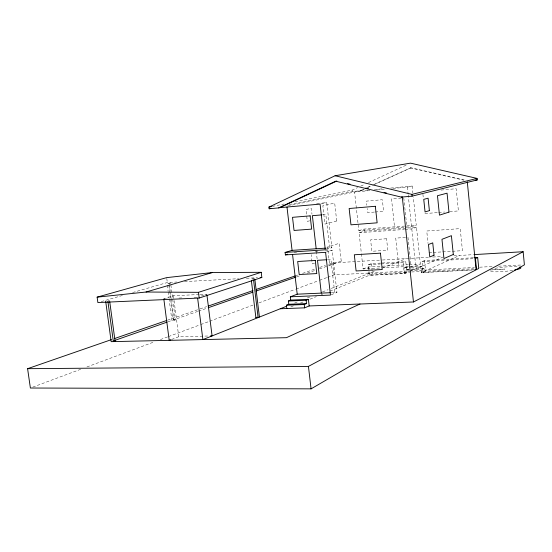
<?xml version="1.0" encoding="UTF-8"?>
<svg xmlns="http://www.w3.org/2000/svg" width="552" height="552" viewBox="0 0 552 552"><rect width="100%" height="100%" fill="white"/><g stroke="black" fill="none" stroke-linecap="round" stroke-linejoin="round"><path stroke-width="0.41" stroke-dasharray="2.76 2.07" d="M295.003 201.777L352.148 190.109L357.599 187.59M360.711 186.155L364.603 184.354M368.501 182.56L406.638 164.945M363.685 189.15L359.807 190.923L367.528 190.205M367.563 187.383L371.448 185.61M374.546 184.189L411.019 167.753L464.549 180.014M287.723 206.013L360.67 190.744L364.548 188.977M367.646 187.563L372.289 185.437M373.062 185.086L411.019 167.753M473.381 257.756L424.516 260.565L422.004 261.627L423.129 272.364L425.633 271.239L473.623 268.727M411.454 269.721L422.48 269.128L422.183 266.278L420.665 266.933L421.266 272.66L459.561 255.459M422.48 269.128L423.991 268.465L424.288 271.308L411.599 271.97M380.556 263.083L371.317 263.614L368.529 264.67L369.681 275.137L404.285 273.343L406.893 272.219L405.761 261.641L381.397 263.035M329.972 291.132L369.122 275.365L405.099 273.502L408.218 272.15L410.757 272.019M409.77 271.474L443.139 257.011M422.183 266.278L406.058 267.161L406.362 269.99L407.914 269.328L410.453 269.19M361.408 253.789L363.092 268.941L415.732 266.043L420.362 264.07L416.498 227.376L364.251 231.198L359.076 232.758L361.318 252.954M405.099 273.502L404.492 267.817L406.058 267.161M331.193 294.796L336.955 292.429L332.159 250.222L325.383 250.663M381.197 263.946L403.146 262.697L405.761 261.641M290.821 306.905L294.016 305.615M300.412 303.041L304.407 301.433M309.996 299.177L316.393 296.603M321.181 294.671L322.782 294.03M369.681 275.137L372.462 274.02L406.893 272.219M294.609 303.048L298.597 301.454M307.36 297.963L310.548 296.693M322.506 291.932L328.081 289.71M331.269 288.441L374.311 271.301M383.074 267.81L406.189 258.598M363.092 268.941L368.198 266.982L408.39 264.732M171.589 339.439L178.744 336.734L208.663 336.002M32.803 387.118L81.268 369.067M86.919 366.963L154.76 341.688M160.418 339.583L167.684 336.872M168.491 336.575L199.99 324.838M200.797 324.541L208.877 321.533M209.684 321.229L253.299 304.98M258.95 302.875L295.292 289.338M296.1 289.041L318.718 280.616M319.525 280.312L326.791 277.608M327.605 277.304L334.063 274.896L408.991 270.935M167.863 321.85L197.671 311.431M198.485 311.149L207.414 308.03M296.7 276.835L300.757 275.413M307.25 273.15L315.364 270.308M319.422 268.893L337.279 262.655M169.078 298.639L171.907 320.436L173.97 320.367L175.384 319.87L170.623 283.024L167.125 283.549L170.623 283.024M167.539 320.181L199.272 309.175M200.086 308.899L206.593 306.643M296.093 275.614L297.714 275.048M302.599 273.357L315.62 268.845M319.684 267.437L325.376 265.464M328.633 264.332L332.704 262.924L381.515 260.054M314.502 263.152L312.246 263.904L311.176 254.651M405.002 229.418L411.806 228.921L416.498 227.376M201.397 295.962L206.827 294.188L199.983 294.506M369.895 190.599L354.563 192.02L358.841 230.619L411.571 226.734L416.27 225.209L413.31 197.126M326.411 252.064L332.159 250.222M326.128 249.538L331.876 247.731L326.756 202.653L320.815 203.177M199.127 294.54L173.452 295.734L163.792 298.742L167.166 298.591M358.841 230.619L364.016 229.087L416.27 225.209M101.175 301.606L122.668 295.403M132.59 292.539L167.311 282.527L176.764 282.017M309.617 220.814L307.333 221.38L305.96 209.505L311.307 208.304L311.983 214.183M392.9 188.473L407.383 187.128L412.144 186.058L412.861 192.869M320.919 203.929L326.756 202.653M289.303 204.578L352.307 191.516L360.67 190.744M272.308 206.407L284.073 204.005M374.394 189.571L383.833 188.694M390.692 188.053L412.144 186.058M376.712 189.971L386.083 189.101M441.082 190.067L456.166 188.715L458.415 210.926L449.825 211.609M316.579 203.557L319.974 203.253M401.318 198.051L391.52 198.913L394.639 227.983M322.465 214.845L325.825 214.562L329.62 247.882M374.346 212.071L367.625 212.623L367.17 208.511M375.187 212.002L383.592 211.312L382.336 199.72L366.362 201.121L366.811 205.227M424.923 213.583L437.805 212.561M438.661 212.492L444.677 212.016M359.076 232.758L404.154 229.48M405.513 237.443L395.729 238.119L398.827 266.975M326.26 248.103L331.876 247.731M294.05 252.706L296.59 252.54M315.22 251.326L317.766 251.16M429.007 252.706L432.437 252.499M433.292 252.443L441.869 251.919M442.725 251.871L462.438 250.67L460.209 228.625L426.744 231.005L428.048 243.522M327.577 259.695L330.938 259.488L334.698 292.525M382.37 259.999L428.435 257.294M432.713 257.039L442.124 256.487M453.778 255.804L473.312 254.651M368.529 264.67L380.349 263.994M422.004 261.627L473.747 258.674M409.246 264.684L420.362 264.07M404.492 267.817L410.453 267.492M411.302 267.444L420.665 266.933M411.302 269.148L423.991 268.465M184.499 281.603L238.636 278.705M246.371 278.291L257.542 277.69M406.362 269.99L410.605 269.762M254.755 278.546L251.194 279.091L253.451 278.974M409.853 270.887L474.444 267.472M479.612 267.196L492.536 266.512M498.559 266.195L522.675 264.919M423.129 272.364L474.851 269.68M421.266 272.66L473.526 269.956M492.777 269.686L504.832 269.072L489.686 270.073M108.151 300.826L109.606 300.757M178.965 298.059L182.339 297.907M194.138 297.383L197.512 297.231M331.345 292.677L336.955 292.429M175.384 319.87L173.321 319.939L168.774 284.804M410.233 167.898L463.846 180.18M169.298 284.28L170.168 290.994M170.278 291.829L171.037 297.707M171.141 298.549L173.97 320.367M166.787 278.443L167.311 282.527M167.339 285.225L168.105 291.097M168.208 291.932L168.974 297.804M173.452 295.734L178.744 336.734M316.262 251.319L317.221 259.647M332.704 262.924L334.063 274.896M352.148 190.109L352.307 191.516M371.317 263.614L372.462 274.02M364.016 229.087L364.251 231.198M368.198 266.982L369.122 275.365M407.383 187.128L408.094 193.869M408.183 194.711L411.571 226.734M411.806 228.921L415.732 266.043M403.767 197.837L406.879 227.079M407.962 237.277L411.047 266.299M407.914 269.328L408.218 272.15M403.146 262.697L404.285 273.343M422.908 194.249L423.253 197.609M424.516 260.565L425.633 271.239M512.67 270.397A16.353 2.16 -5.2 0 1 489.431 271.349M495.02 268.334A16.353 2.16 -5.2 0 1 518.756 266.885M341.239 261.124L329.627 265.174L327.55 246.958L339.232 243.328L341.239 261.124M336.713 221.007L324.949 224.091L322.851 205.723L334.691 203.081L336.713 221.007M386.559 238.747L370.613 239.844L371.869 251.27L387.808 250.256L386.559 238.747"/><path stroke-width="0.83" d="M111.4 339.639L27.6 368.688L30.381 388.022L311.066 388.856L524.4 264.829L523.151 251.719L474.168 254.603M27.6 368.688L308.437 366.397L523.151 251.719M280.264 308.761L304.614 307.85L309.168 305.96L413.462 301.978L476.1 269.825L467.282 181.801M474.851 269.68L476.548 269.597L478.763 268.458L477.673 257.515L474.244 257.708M477.673 257.515L475.444 258.577L476.548 269.597M268.948 207.09L335.092 175.743L410.529 163.144L477.073 178.413L477.225 179.911L412.089 196.153L401.297 197.105L335.706 181.201L278.615 207.918L269.148 208.753L268.948 207.09L271.467 206.579M336.81 181.008L279.816 207.669L320.084 204.116L325.307 249.801L285.101 252.43L285.391 254.907L325.59 252.326L330.475 295.092L290.338 296.817L290.725 300.095L288.392 300.999L288.786 304.283L286.433 305.215L286.826 308.513M360.001 304.021L286.433 337.686L111.173 341.66L105.701 301.357M286.433 305.215L304.228 304.525L306.519 303.586L306.132 300.274L308.402 299.363L309.168 305.96M251.401 280.768L255.886 317.648L257.177 317.138M286.64 306.222L202.881 339.583L197.616 298.073M290.338 296.817L297.211 294.181L330.503 292.712M170.796 339.742L169.202 340.342L163.903 299.591M114.485 340.501L167.049 322.133M208.228 307.747L252.864 292.146M256.114 291.014L295.886 277.118M109.724 301.599L115.051 341.019L113.353 341.612L107.888 301.261M114.657 338.514L166.725 320.457M208.221 306.077L252.968 290.566M256.225 289.434L295.279 275.897M199.189 298.045L261.841 277.463L261.22 272.315L212.465 272.529L166.676 277.628L97.131 297.148L97.87 302.558L199.189 298.045L198.465 292.332L261.22 272.315M285.391 254.907L287.716 254.21M285.101 252.43L292.07 250.367L325.418 248.158M97.131 297.148L146.038 292.022L212.465 272.529M335.092 175.743L411.896 194.373L477.073 178.413M401.297 197.105L402.284 196.864L413.462 301.978M278.615 207.918L281.389 207.338M269.148 208.753L270.825 208.408M475.527 180.069L477.225 179.911M321.623 214.914L312.37 215.68L316.179 248.773M326.743 259.744L317.503 260.302L321.278 293.119M260.123 277.552L261.841 277.463M290.725 300.095L308.402 299.363M288.392 300.999L306.132 300.274M288.786 304.283L306.519 303.586M255.886 317.648L258.136 317.572L253.554 279.809M210.374 335.961L212.085 335.913L206.938 295.037M113.595 341.046L115.051 341.019M146.038 292.022L198.465 292.332M347.581 183.616L350.072 184.216M365.817 188.032L368.301 188.632M384.047 192.448L386.531 193.048M254.858 279.402L259.419 317.062M304.228 304.525L304.614 307.85M308.437 366.397L311.066 388.856M286.985 207.034L292.07 250.367M292.553 254.5L297.211 294.181M411.896 194.373L412.089 196.153M519.701 267.051A16.353 2.16 -5.2 0 1 514.478 270.073M453.316 254.458L443.946 258.571L441.959 239.313L451.398 235.676L453.316 254.458M434.024 255.196L429.76 256.977L428.462 244.508L432.74 242.859L434.024 255.196M448.99 212.113L439.468 215.135L437.467 195.718L447.058 193.179L448.99 212.113M429.394 210.643L425.061 211.94L423.75 199.355L428.097 198.202L429.394 210.643M375.339 206.289L349.147 208.511L350.968 224.837L377.14 222.822L375.339 206.289M310.141 215.86L292.512 217.322L294.05 230.453L311.673 229.108L310.141 215.86M380.445 253.154L354.308 254.776L356.109 270.963L382.232 269.542L380.445 253.154M315.282 260.44L297.68 261.503L299.205 274.523L316.793 273.578L315.282 260.44"/></g></svg>
